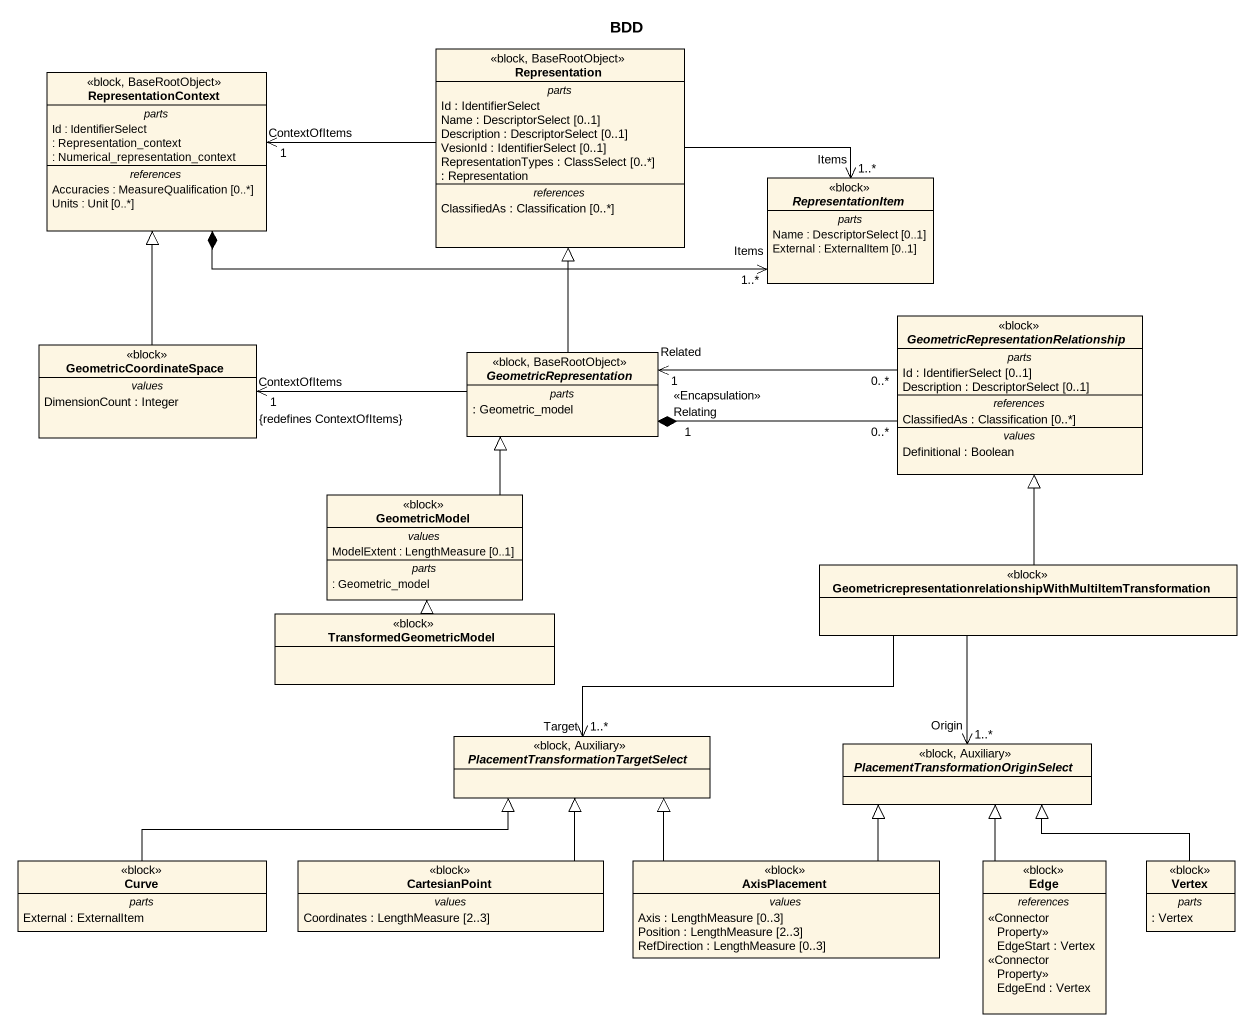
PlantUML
@startuml
title BDD
hide circle
hide empty members
class RepresentationContext <<block, BaseRootObject>> {
  -- parts --
  Id : IdentifierSelect
  : Representation_context
  : Numerical_representation_context
  -- references --
  Accuracies : MeasureQualification [0..*]
  Units : Unit [0..*]
}
class Representation <<block, BaseRootObject>> {
  -- parts --
  Id : IdentifierSelect
  Name : DescriptorSelect [0..1]
  Description : DescriptorSelect [0..1]
  VesionId : IdentifierSelect [0..1]
  RepresentationTypes : ClassSelect [0..*]
  : Representation
  -- references --
  ClassifiedAs : Classification [0..*]
}
abstract class RepresentationItem <<block>> {
  -- parts --
  Name : DescriptorSelect [0..1]
  External : ExternalItem [0..1]
}
abstract class "GeometricRepresentationRelationship" as GeometricRepresentationRelat <<block>> {
  -- parts --
  Id : IdentifierSelect [0..1]
  Description : DescriptorSelect [0..1]
  -- references --
  ClassifiedAs : Classification [0..*]
  -- values --
  Definitional : Boolean
}
class GeometricCoordinateSpace <<block>> {
  -- values --
  DimensionCount : Integer
}
abstract class GeometricRepresentation <<block, BaseRootObject>> {
  -- parts --
  : Geometric_model
}
class GeometricModel <<block>> {
  -- values --
  ModelExtent : LengthMeasure [0..1]
  -- parts --
  : Geometric_model
}
class "GeometricrepresentationrelationshipWithMultiItemTransformation" as Geometricrepresentationrelat <<block>>
class TransformedGeometricModel <<block>>
abstract class "PlacementTransformationTargetSelect" as PlacementTransformationTarge <<block, Auxiliary>>
abstract class "PlacementTransformationOriginSelect" as PlacementTransformationOrigi <<block, Auxiliary>>
class Curve <<block>> {
  -- parts --
  External : ExternalItem
}
class CartesianPoint <<block>> {
  -- values --
  Coordinates : LengthMeasure [2..3]
}
class AxisPlacement <<block>> {
  -- values --
  Axis : LengthMeasure [0..3]
  Position : LengthMeasure [2..3]
  RefDirection : LengthMeasure [0..3]
}
class Edge <<block>> {
  -- references --
  <<ConnectorProperty>> EdgeStart : Vertex
  <<ConnectorProperty>> EdgeEnd : Vertex
}
class Vertex <<block>> {
  -- parts --
  : Vertex
}
RepresentationContext "ContextOfItems\n1" <-right- Representation
RepresentationItem "Items\n1..*" <-left-* RepresentationContext
RepresentationItem "Items\n1..*" <-left- Representation
GeometricRepresentationRelat "0..*" -left-* "Relating\n<<Encapsulation>>\n1" GeometricRepresentation
GeometricRepresentationRelat "0..*" -left-> "Related\n1" GeometricRepresentation
GeometricCoordinateSpace -up-|> RepresentationContext
GeometricCoordinateSpace "ContextOfItems\n1\n{redefines ContextOfItems}" <-right- GeometricRepresentation
GeometricRepresentation -up-|> Representation
GeometricModel -up-|> GeometricRepresentation
Geometricrepresentationrelat -up-|> GeometricRepresentationRelat
TransformedGeometricModel -up-|> GeometricModel
PlacementTransformationTarge "Target\n1..*" <-right- Geometricrepresentationrelat
PlacementTransformationOrigi "Origin\n1..*" <-up- Geometricrepresentationrelat
Curve -right-|> PlacementTransformationTarge
CartesianPoint -up-|> PlacementTransformationTarge
AxisPlacement -up-|> PlacementTransformationTarge
AxisPlacement -up-|> PlacementTransformationOrigi
Edge -up-|> PlacementTransformationOrigi
Vertex -left-|> PlacementTransformationOrigi
@enduml
